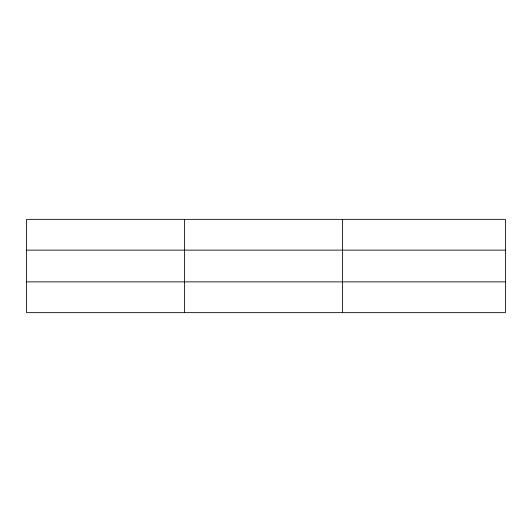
<?xml version="1.0" encoding="UTF-8"?>
<svg xmlns="http://www.w3.org/2000/svg" width="532" height="532" viewBox="0 0 532 532"><rect width="100%" height="100%" fill="white"/><g stroke="black" fill="none" stroke-linecap="round" stroke-linejoin="round"><path stroke-width="0.8" d="M184.604 219.35L184.604 312.65M342.608 219.35L342.608 312.65M505.4 281.86L505.4 312.65L26.6 312.65L26.6 219.35L505.4 219.35L505.4 281.86L26.6 281.86M26.6 250.14L505.4 250.14"/></g></svg>
